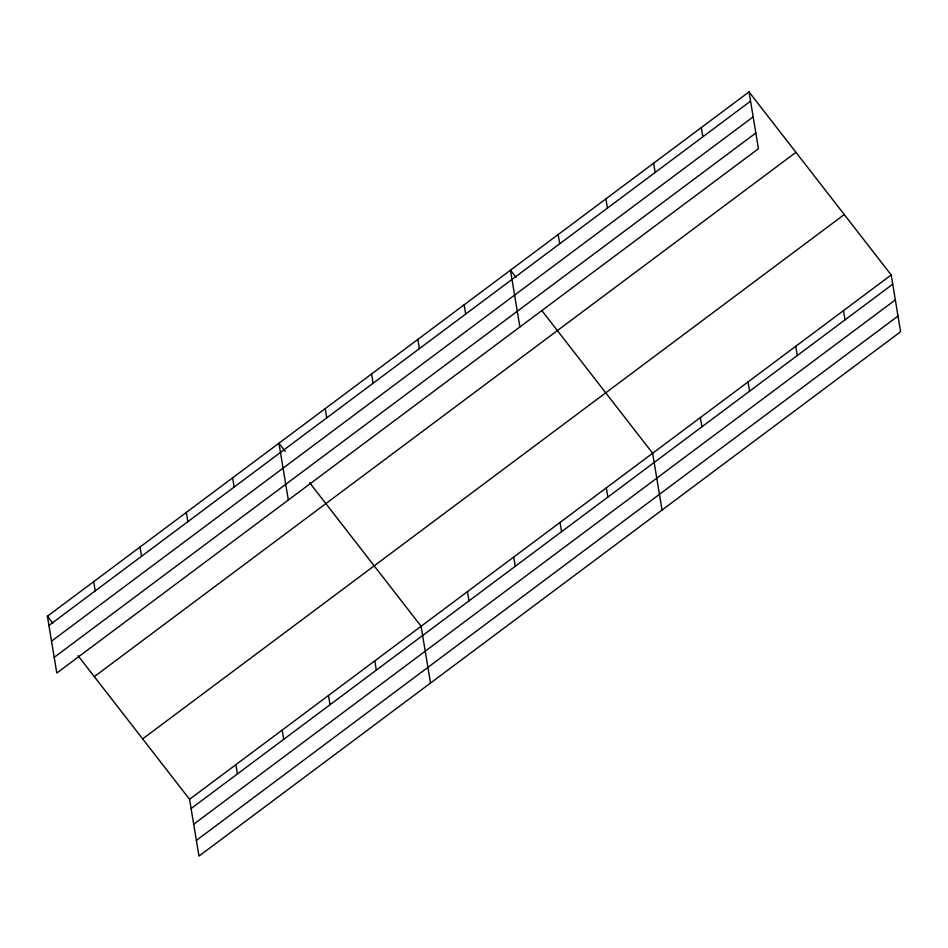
<?xml version="1.0" encoding="UTF-8"?>
<svg xmlns="http://www.w3.org/2000/svg" width="948" height="948" viewBox="0 0 948 948"><rect width="100%" height="100%" fill="white"/><g stroke="black" fill="none" stroke-linecap="round" stroke-linejoin="round"><path stroke-width="1.42" d="M749.027 91.909L758.436 148.706L56.797 673.044L47.4 616.247L749.027 91.909L891.203 274.956L900.6 331.753L198.973 856.091L189.564 799.294L78.08 655.743M48.929 625.49L750.555 101.152M51.524 641.18L753.162 116.853M54.202 657.343L755.829 133.016M94.314 676.647L795.941 152.32M142.65 738.883L844.277 214.556M189.564 799.294L891.203 274.956M191.105 808.537L892.732 284.21M193.7 824.227L895.327 299.9M196.378 840.402L898.005 316.063M515.89 277.16L510.474 270.18L519.871 326.977M542.055 310.837L652.639 453.227L662.048 510.024M285.253 451.343L278.937 443.214L288.334 500.011M309.617 482.71L421.102 626.261L430.511 683.058M47.4 616.247L52.815 623.215M843.483 310.612L845.012 319.855M795.775 346.269L797.304 355.512M748.067 381.926L749.595 391.169M701.319 127.565L702.847 136.808M700.359 417.582L701.887 426.825M653.61 163.222L655.139 172.465M605.891 198.879L607.431 208.122M606.341 487.841L607.869 497.084M558.182 234.535L559.711 243.778M560.031 522.443L561.56 531.686M513.721 557.045L515.25 566.3M464.165 304.794L465.693 314.037M467.411 591.659L468.94 600.902M417.855 339.396L419.395 348.639M371.557 373.998L373.085 383.253M374.804 660.863L376.332 670.118M325.247 408.612L326.776 417.855M328.494 695.476L330.023 704.72M282.184 730.079L283.713 739.322M232.627 477.816L234.156 487.071M235.874 764.68L237.403 773.935M186.318 512.43L187.858 521.673M140.02 547.032L141.548 556.275M93.71 581.634L95.238 590.888"/></g></svg>
